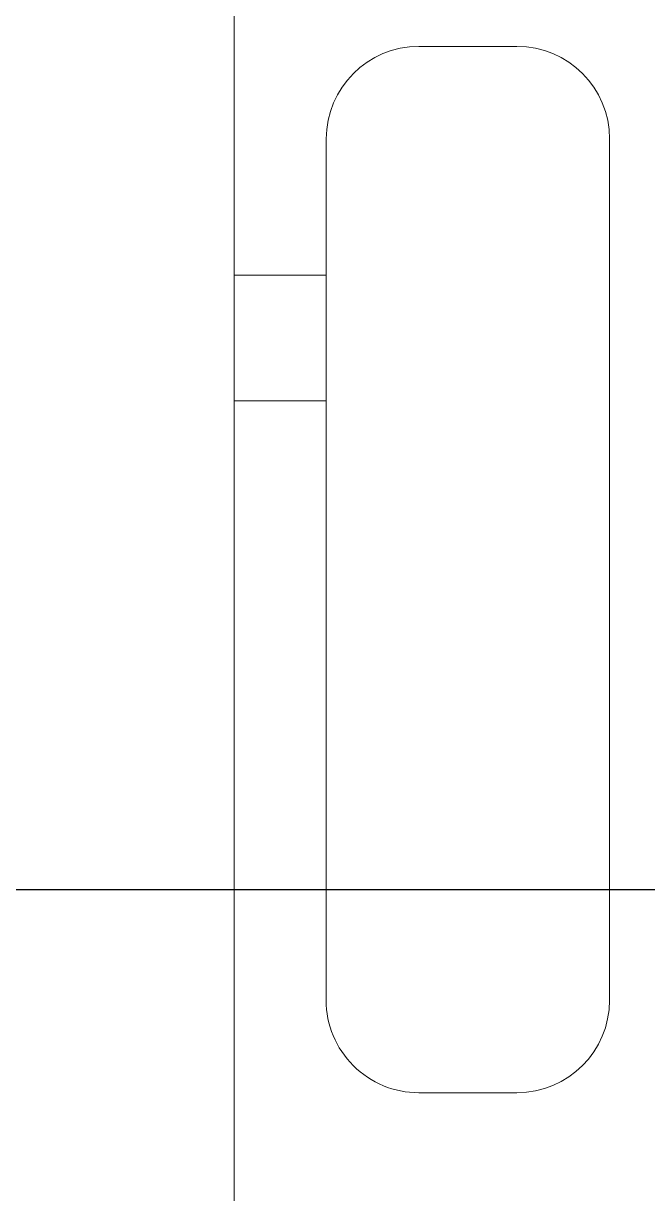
# Model space of a CAD drawing. Header units: inches. Extents: x -12418 to 57169, y -29325 to 19878.
# Drawn here: x 48083.9 to 48216.1, y -6664.5 to -6416.4 of the extents above; entities that cross this region are included whole.
import ezdxf

# ---------------------------------------------------------------- set-up
doc = ezdxf.new("R2010")
doc.units = ezdxf.units.IN
doc.header["$LTSCALE"] = 25
doc.header["$MEASUREMENT"] = 0
doc.layers.get('0').update_dxf_attribs({"color": 8})
doc.layers.add('00-Ground Floor$0$False Ceiling', color=251, linetype='Continuous')
doc.layers.add('00-Ground Floor$0$LOADING', color=253, linetype='Continuous', lineweight=5)
doc.layers.add('00-Ground Floor$0$NEW Wall', color=166, linetype='Continuous', lineweight=5)

# ---------------------------------------------------------------- blocks, each defined once
blk = doc.blocks.new('*X547')
at = {"color": 0}
for p, q in [((5, 3), (5, 3)), ((5, 3), (5, 3)), ((5, 3), (5, 3)), ((5, 3), (5, 3)), ((5, 3), (5, 3)), ((5, 3), (5, 3)), ((5, 3), (5, 3)), ((5, 3), (5, 3)), ((5, 3), (5, 3)), ((5, 3), (5, 3)), ((5, 3), (5, 3)), ((5, 3), (5, 3)), ((5, 3), (5, 3)), ((5, 3), (5, 3)), ((5, 3), (5, 3)), ((5, 3), (5, 3)), ((5, 3), (5, 3)), ((5, 3), (5, 3)), ((5, 3), (5, 3)), ((5, 3), (5, 3)), ((5, 3), (5, 3)), ((5, 3), (5, 3)), ((5, 3), (5, 3)), ((5, 3), (5, 3)), ((5, 3), (5, 3)), ((5, 3), (5, 3)), ((5, 3), (5, 3)), ((5, 3), (5, 3)), ((5, 3), (5, 3)), ((5, 3), (5, 3)), ((5, 3), (5, 3)), ((5, 3), (5, 3)), ((5, 3), (5, 3)), ((5, 3), (5, 3)), ((5, 3), (5, 3)), ((5, 3), (5, 3)), ((5, 3), (5, 3)), ((5, 3), (5, 3)), ((5, 3), (5, 3)), ((5, 3), (5, 3)), ((5, 3), (5, 3)), ((5, 3), (5, 3)), ((5, 3), (5, 3)), ((5, 3), (5, 3)), ((5, 3), (5, 3)), ((5, 3), (5, 3)), ((5, 3), (5, 3)), ((5, 3), (5, 3)), ((5, 3), (5, 3)), ((5, 3), (5, 3)), ((5, 3), (5, 3)), ((5, 3), (5, 3)), ((5, 3), (5, 3)), ((5, 3), (5, 3)), ((5, 3), (5, 3)), ((5, 3), (5, 3)), ((5, 3), (5, 3)), ((5, 3), (5, 3)), ((5, 3), (5, 3)), ((5, 3), (5, 3)), ((5, 3), (5, 3)), ((5, 3), (5, 3)), ((5, 3), (5, 3)), ((5, 3), (5, 3)), ((5, 3), (5, 3)), ((5, 3), (5, 3)), ((6, 3), (5, 3)), ((5, 3), (5, 3)), ((6, 3), (5, 3)), ((5, 3), (5, 3)), ((6, 3), (5, 3)), ((5, 3), (5, 3)), ((6, 3), (5, 3)), ((5, 3), (5, 3)), ((5, 3), (5, 3)), ((5, 3), (5, 3)), ((5, 3), (5, 3)), ((5, 3), (5, 3)), ((5, 3), (5, 3)), ((5, 3), (5, 3)), ((5, 3), (5, 3)), ((5, 3), (5, 3)), ((5, 3), (5, 3)), ((5, 3), (5, 3)), ((5, 3), (5, 3)), ((5, 3), (5, 3)), ((5, 3), (5, 3)), ((5, 3), (5, 3)), ((5, 3), (5, 3)), ((5, 3), (5, 3)), ((5, 3), (5, 3)), ((5, 3), (5, 3)), ((5, 3), (5, 3)), ((5, 3), (5, 3)), ((5, 3), (5, 3)), ((5, 3), (5, 3)), ((6, 3), (6, 3)), ((6, 3), (6, 3)), ((6, 3), (6, 3)), ((6, 3), (6, 3)), ((6, 3), (6, 3)), ((6, 3), (6, 3)), ((6, 3), (6, 3)), ((6, 3), (6, 3)), ((6, 3), (6, 3)), ((6, 3), (6, 3)), ((6, 3), (6, 3)), ((6, 3), (6, 3)), ((6, 3), (6, 3)), ((6, 3), (6, 3)), ((6, 3), (6, 3)), ((6, 3), (6, 3)), ((6, 3), (6, 3)), ((6, 3), (6, 3)), ((6, 3), (6, 3)), ((6, 3), (6, 3)), ((6, 3), (6, 3)), ((6, 3), (6, 3)), ((6, 3), (6, 3)), ((6, 3), (6, 3)), ((6, 3), (6, 3)), ((6, 3), (6, 3)), ((6, 3), (6, 3)), ((6, 3), (6, 3)), ((6, 3), (6, 3)), ((6, 3), (6, 3)), ((6, 3), (6, 3)), ((6, 3), (6, 3)), ((6, 3), (6, 3)), ((6, 3), (6, 3)), ((6, 3), (6, 3)), ((6, 3), (6, 3)), ((6, 3), (6, 3)), ((6, 3), (6, 3)), ((6, 3), (6, 3)), ((6, 3), (6, 3)), ((6, 3), (6, 3)), ((6, 3), (6, 3)), ((6, 3), (6, 3)), ((6, 3), (6, 3)), ((6, 3), (6, 3)), ((6, 3), (6, 3)), ((6, 3), (6, 3)), ((6, 3), (6, 3)), ((6, 3), (6, 3)), ((6, 3), (6, 3)), ((6, 3), (6, 3)), ((6, 3), (6, 3)), ((6, 3), (6, 3)), ((6, 3), (6, 3)), ((6, 3), (6, 3)), ((6, 3), (6, 3)), ((6, 3), (6, 3)), ((6, 3), (6, 3)), ((6, 3), (6, 3)), ((6, 3), (6, 3)), ((6, 3), (6, 3)), ((6, 3), (6, 3)), ((6, 3), (6, 3)), ((6, 3), (6, 3)), ((6, 3), (6, 3)), ((6, 3), (6, 3)), ((6, 3), (6, 3)), ((6, 3), (6, 3)), ((6, 3), (6, 3)), ((6, 3), (6, 3)), ((6, 3), (6, 3)), ((6, 3), (6, 3)), ((6, 3), (6, 3)), ((6, 3), (6, 3)), ((6, 3), (6, 3)), ((6, 3), (6, 3)), ((6, 3), (6, 3)), ((6, 3), (6, 3)), ((6, 3), (6, 3)), ((6, 3), (6, 3)), ((6, 3), (6, 3)), ((6, 3), (6, 3)), ((6, 3), (6, 3)), ((6, 3), (6, 3)), ((6, 3), (6, 3)), ((6, 3), (6, 3)), ((6, 3), (6, 3)), ((6, 3), (6, 3)), ((6, 3), (6, 3)), ((6, 3), (6, 3)), ((6, 3), (6, 3)), ((6, 3), (6, 3)), ((6, 3), (6, 3)), ((6, 3), (6, 3)), ((6, 3), (6, 3)), ((6, 3), (6, 3)), ((6, 3), (6, 3)), ((6, 3), (6, 3)), ((6, 3), (6, 3)), ((6, 3), (6, 3)), ((6, 3), (6, 3)), ((6, 3), (6, 3)), ((6, 3), (6, 3)), ((6, 3), (6, 3)), ((6, 3), (6, 3)), ((6, 3), (6, 3)), ((6, 3), (6, 3)), ((6, 3), (6, 3)), ((6, 3), (6, 3)), ((6, 3), (6, 3)), ((6, 3), (6, 3)), ((6, 3), (6, 3)), ((6, 3), (6, 3)), ((6, 3), (6, 3)), ((6, 3), (6, 3)), ((6, 3), (6, 3)), ((6, 3), (6, 3)), ((6, 3), (6, 3)), ((6, 3), (6, 3)), ((6, 3), (6, 3)), ((6, 3), (6, 3)), ((6, 3), (6, 3)), ((6, 3), (6, 3)), ((6, 3), (6, 3)), ((6, 3), (6, 3)), ((6, 3), (6, 3)), ((6, 3), (6, 3)), ((6, 3), (6, 3)), ((6, 3), (6, 3)), ((6, 3), (6, 3)), ((6, 3), (6, 3)), ((6, 3), (6, 3)), ((6, 3), (6, 3)), ((6, 3), (6, 3)), ((6, 3), (6, 3)), ((6, 3), (6, 3)), ((6, 3), (6, 3)), ((6, 3), (6, 3)), ((6, 3), (6, 3)), ((6, 3), (6, 3)), ((6, 3), (6, 3)), ((6, 3), (6, 3)), ((6, 3), (6, 3)), ((6, 3), (6, 3)), ((6, 3), (6, 3)), ((6, 3), (6, 3)), ((6, 3), (6, 3)), ((6, 3), (6, 3)), ((6, 3), (6, 3)), ((6, 3), (6, 3)), ((6, 3), (6, 3)), ((6, 3), (6, 3)), ((6, 3), (6, 3)), ((6, 3), (6, 3)), ((6, 3), (6, 3)), ((6, 3), (6, 3)), ((6, 3), (6, 3)), ((6, 3), (6, 3)), ((6, 3), (6, 3)), ((6, 3), (6, 3)), ((6, 3), (6, 3)), ((6, 3), (6, 3)), ((6, 3), (6, 3)), ((6, 3), (6, 3)), ((6, 3), (6, 3)), ((6, 3), (6, 3)), ((6, 3), (6, 3)), ((6, 3), (6, 3)), ((6, 3), (6, 3)), ((6, 3), (6, 3)), ((6, 3), (6, 3)), ((6, 3), (6, 3)), ((6, 3), (6, 3)), ((6, 3), (6, 3)), ((6, 3), (6, 3)), ((6, 3), (6, 3)), ((6, 3), (6, 3)), ((6, 3), (6, 3)), ((6, 3), (6, 3)), ((6, 3), (6, 3)), ((6, 3), (6, 3)), ((6, 3), (6, 3)), ((6, 3), (6, 3)), ((6, 3), (6, 3)), ((6, 3), (6, 3)), ((6, 3), (6, 3)), ((6, 3), (6, 3)), ((6, 3), (6, 3)), ((6, 3), (6, 3)), ((6, 3), (6, 3)), ((6, 3), (6, 3)), ((6, 3), (6, 3)), ((6, 3), (6, 3)), ((6, 3), (6, 3)), ((6, 3), (6, 3)), ((6, 3), (6, 3)), ((6, 3), (6, 3)), ((6, 3), (6, 3)), ((6, 3), (6, 3)), ((6, 3), (6, 3)), ((6, 3), (6, 3)), ((6, 3), (6, 3)), ((6, 3), (6, 3)), ((6, 3), (6, 3)), ((6, 3), (5, 3)), ((6, 3), (5, 3)), ((6, 3), (5, 3)), ((6, 3), (5, 3)), ((6, 3), (5, 3)), ((6, 3), (6, 3)), ((6, 3), (6, 3)), ((6, 3), (6, 3)), ((6, 3), (6, 3)), ((6, 3), (6, 3)), ((6, 3), (6, 3)), ((6, 3), (6, 3)), ((6, 3), (6, 3)), ((6, 3), (6, 3)), ((6, 3), (6, 3)), ((6, 3), (6, 3)), ((6, 3), (6, 3)), ((6, 3), (6, 3)), ((6, 3), (6, 3)), ((6, 3), (6, 3)), ((6, 3), (6, 3)), ((6, 3), (6, 3)), ((6, 3), (6, 3)), ((6, 3), (6, 3)), ((6, 3), (6, 3)), ((6, 3), (6, 3)), ((6, 3), (6, 3)), ((6, 3), (6, 3)), ((6, 3), (6, 3)), ((6, 3), (6, 3)), ((6, 3), (6, 3)), ((6, 3), (6, 3)), ((6, 3), (6, 3)), ((6, 3), (6, 3)), ((6, 3), (6, 3)), ((6, 3), (6, 3)), ((6, 3), (6, 3)), ((6, 3), (6, 3)), ((6, 3), (6, 3)), ((6, 3), (6, 3)), ((6, 3), (6, 3)), ((6, 3), (6, 3)), ((6, 3), (6, 3)), ((6, 3), (6, 3)), ((6, 3), (6, 3)), ((6, 3), (6, 3)), ((6, 3), (6, 3)), ((6, 3), (6, 3)), ((6, 3), (6, 3)), ((6, 3), (6, 3)), ((6, 3), (6, 3)), ((6, 3), (6, 3)), ((6, 3), (6, 3)), ((6, 3), (6, 3)), ((6, 3), (6, 3)), ((6, 3), (6, 3)), ((6, 3), (6, 3)), ((6, 3), (6, 3)), ((6, 3), (6, 3)), ((6, 3), (6, 3)), ((6, 3), (6, 3)), ((6, 3), (6, 3)), ((6, 3), (6, 3)), ((6, 3), (6, 3)), ((6, 3), (6, 3)), ((6, 3), (6, 3)), ((6, 3), (6, 3)), ((6, 3), (6, 3)), ((6, 3), (6, 3)), ((6, 3), (6, 3)), ((6, 3), (6, 3)), ((6, 3), (6, 3)), ((6, 3), (6, 3)), ((6, 3), (6, 3)), ((6, 3), (6, 3)), ((6, 3), (6, 3)), ((6, 3), (6, 3)), ((6, 3), (6, 3)), ((6, 3), (6, 3)), ((6, 3), (6, 3)), ((6, 3), (6, 3)), ((6, 3), (6, 3)), ((6, 3), (6, 3)), ((6, 3), (6, 3)), ((6, 3), (6, 3)), ((6, 3), (6, 3)), ((6, 3), (6, 3)), ((6, 3), (6, 3)), ((6, 3), (6, 3)), ((6, 3), (6, 3)), ((6, 3), (6, 3)), ((6, 3), (6, 3)), ((6, 3), (6, 3)), ((6, 3), (6, 3)), ((6, 3), (6, 3)), ((6, 3), (6, 3)), ((6, 3), (6, 3)), ((6, 3), (6, 3)), ((6, 3), (6, 3)), ((6, 3), (6, 3)), ((6, 3), (6, 3)), ((6, 3), (6, 3)), ((6, 3), (6, 3)), ((6, 3), (6, 3)), ((6, 3), (6, 3)), ((6, 3), (6, 3)), ((6, 3), (6, 3)), ((6, 3), (6, 3)), ((6, 3), (6, 3)), ((6, 3), (6, 3)), ((6, 3), (6, 3)), ((6, 3), (6, 3)), ((6, 3), (6, 3)), ((6, 3), (6, 3)), ((6, 3), (6, 3)), ((6, 3), (6, 3)), ((6, 3), (6, 3)), ((6, 3), (6, 3)), ((6, 3), (6, 3)), ((6, 3), (6, 3)), ((6, 3), (6, 3)), ((6, 3), (6, 3)), ((6, 3), (6, 3)), ((6, 3), (6, 3)), ((6, 3), (6, 3)), ((6, 3), (6, 3)), ((6, 3), (6, 3)), ((6, 3), (6, 3)), ((6, 3), (6, 3)), ((6, 3), (6, 3)), ((6, 3), (6, 3)), ((6, 3), (6, 3)), ((6, 3), (6, 3)), ((6, 3), (6, 3)), ((6, 3), (6, 3)), ((6, 3), (6, 3)), ((6, 3), (6, 3)), ((6, 3), (6, 3)), ((6, 3), (6, 3)), ((6, 3), (6, 3)), ((6, 3), (6, 3)), ((6, 3), (6, 3)), ((6, 3), (6, 3)), ((6, 3), (6, 3)), ((6, 3), (6, 3)), ((6, 3), (6, 3)), ((6, 3), (6, 3)), ((6, 3), (6, 3)), ((6, 3), (6, 3)), ((6, 3), (6, 3)), ((6, 3), (6, 3)), ((6, 3), (6, 3)), ((6, 3), (6, 3)), ((6, 3), (6, 3)), ((6, 3), (6, 3)), ((6, 3), (6, 3)), ((6, 3), (6, 3)), ((6, 3), (6, 3)), ((6, 3), (6, 3)), ((6, 3), (6, 3)), ((6, 3), (6, 3)), ((6, 3), (6, 3)), ((6, 3), (6, 3)), ((6, 3), (6, 3)), ((6, 3), (6, 3)), ((6, 3), (6, 3)), ((6, 3), (6, 3)), ((6, 3), (6, 3)), ((6, 3), (6, 3)), ((6, 3), (6, 3)), ((6, 3), (6, 3)), ((6, 3), (6, 3)), ((6, 3), (6, 3)), ((6, 3), (6, 3)), ((6, 3), (6, 3)), ((6, 3), (6, 3)), ((6, 3), (6, 3)), ((6, 3), (6, 3)), ((6, 3), (6, 3)), ((6, 3), (6, 3)), ((6, 3), (6, 3)), ((6, 3), (6, 3)), ((6, 3), (6, 3)), ((6, 3), (6, 3)), ((6, 3), (6, 3)), ((6, 3), (6, 3)), ((6, 3), (6, 3)), ((6, 3), (6, 3)), ((6, 3), (6, 3)), ((6, 3), (6, 3)), ((6, 3), (6, 3)), ((6, 3), (6, 3)), ((6, 3), (6, 3)), ((6, 3), (6, 3)), ((6, 3), (6, 3)), ((6, 3), (6, 3)), ((6, 3), (6, 3)), ((6, 3), (6, 3)), ((6, 3), (6, 3)), ((6, 3), (6, 3)), ((6, 3), (6, 3)), ((6, 3), (6, 3)), ((6, 3), (6, 3)), ((6, 3), (6, 3)), ((6, 3), (6, 3)), ((6, 3), (6, 3)), ((6, 3), (6, 3)), ((6, 3), (6, 3)), ((6, 3), (6, 3)), ((6, 3), (6, 3)), ((6, 3), (6, 3)), ((6, 3), (6, 3)), ((6, 3), (6, 3)), ((6, 3), (6, 3)), ((6, 3), (6, 3)), ((6, 3), (6, 3)), ((6, 3), (6, 3)), ((6, 3), (6, 3)), ((6, 3), (6, 3)), ((6, 3), (6, 3)), ((6, 3), (6, 3)), ((6, 3), (6, 3)), ((6, 3), (6, 3)), ((6, 3), (6, 3)), ((6, 3), (6, 3)), ((6, 3), (6, 3)), ((6, 3), (6, 3)), ((6, 3), (6, 3)), ((6, 3), (6, 3)), ((6, 3), (6, 3)), ((6, 3), (6, 3)), ((6, 3), (6, 3)), ((6, 3), (6, 3)), ((6, 3), (6, 3)), ((6, 3), (6, 3)), ((6, 3), (6, 3)), ((6, 3), (6, 3)), ((6, 3), (6, 3)), ((6, 3), (6, 3)), ((6, 3), (6, 3)), ((6, 3), (6, 3)), ((6, 3), (6, 3)), ((6, 3), (6, 3)), ((6, 3), (6, 3)), ((6, 3), (6, 3)), ((6, 3), (6, 3)), ((6, 3), (6, 3)), ((6, 3), (6, 3)), ((6, 3), (6, 3)), ((6, 3), (6, 3)), ((6, 3), (6, 3)), ((6, 3), (6, 3)), ((6, 3), (6, 3)), ((6, 3), (6, 3)), ((6, 3), (6, 3)), ((6, 3), (6, 3)), ((6, 3), (6, 3)), ((6, 3), (6, 3)), ((6, 3), (6, 3)), ((6, 3), (6, 3)), ((6, 3), (6, 3)), ((6, 3), (6, 3)), ((6, 3), (6, 3)), ((6, 3), (6, 3)), ((6, 3), (6, 3)), ((6, 3), (6, 3)), ((6, 3), (6, 3)), ((6, 3), (6, 3)), ((6, 3), (6, 3)), ((6, 3), (6, 3)), ((6, 3), (6, 3)), ((6, 3), (6, 3)), ((6, 3), (6, 3)), ((6, 3), (6, 3)), ((6, 3), (6, 3)), ((6, 3), (6, 3)), ((6, 3), (6, 3)), ((6, 3), (6, 3)), ((6, 3), (6, 3)), ((6, 3), (6, 3)), ((6, 3), (6, 3)), ((6, 3), (6, 3)), ((6, 3), (6, 3)), ((6, 3), (6, 3)), ((6, 3), (6, 3)), ((6, 3), (6, 3)), ((6, 3), (6, 3)), ((6, 3), (6, 3)), ((6, 3), (6, 3)), ((6, 3), (6, 3)), ((6, 3), (6, 3)), ((6, 3), (6, 3)), ((6, 3), (6, 3)), ((6, 3), (6, 3)), ((6, 3), (6, 3)), ((6, 3), (6, 3)), ((6, 3), (6, 3)), ((6, 3), (6, 3)), ((6, 3), (6, 3)), ((6, 3), (6, 3)), ((6, 3), (6, 3)), ((6, 3), (6, 3)), ((6, 3), (6, 3)), ((6, 3), (6, 3)), ((6, 3), (6, 3)), ((6, 3), (6, 3)), ((6, 3), (6, 3)), ((6, 3), (6, 3)), ((6, 3), (6, 3)), ((6, 3), (6, 3)), ((6, 3), (6, 3)), ((6, 3), (6, 3)), ((6, 3), (6, 3)), ((6, 3), (6, 3)), ((6, 3), (6, 3)), ((6, 3), (6, 3)), ((6, 3), (6, 3)), ((6, 3), (6, 3)), ((6, 3), (6, 3)), ((6, 3), (6, 3)), ((6, 3), (6, 3)), ((6, 3), (6, 3))]:
    blk.add_line(p, q, dxfattribs=at)
blk = doc.blocks.new('*X548')
at = {"color": 0}
for p, q in [((13, 1), (13, 1)), ((13, 1), (13, 1)), ((13, 1), (13, 1)), ((13, 1), (13, 1)), ((13, 1), (13, 1)), ((13, 1), (13, 1)), ((13, 1), (13, 1)), ((13, 1), (13, 1)), ((13, 1), (13, 1)), ((13, 1), (13, 1)), ((13, 1), (13, 1)), ((13, 1), (13, 1)), ((13, 1), (13, 1)), ((13, 1), (13, 1)), ((13, 1), (13, 1)), ((13, 1), (14, 1)), ((13, 1), (14, 1)), ((13, 1), (14, 1)), ((13, 1), (13, 1)), ((13, 1), (13, 1)), ((13, 1), (13, 1)), ((13, 1), (13, 1)), ((13, 1), (13, 1)), ((13, 1), (13, 1)), ((13, 1), (13, 1)), ((13, 1), (13, 1)), ((13, 1), (13, 1)), ((13, 1), (13, 1)), ((13, 1), (13, 1)), ((13, 1), (13, 1)), ((13, 1), (13, 1)), ((13, 1), (13, 1)), ((13, 1), (13, 1)), ((13, 1), (13, 1)), ((13, 1), (13, 1)), ((13, 1), (13, 1)), ((13, 1), (13, 1)), ((13, 1), (13, 1)), ((13, 1), (13, 1)), ((13, 1), (13, 1)), ((13, 1), (13, 1)), ((13, 1), (13, 1)), ((13, 1), (13, 1)), ((13, 1), (13, 1)), ((13, 1), (13, 1)), ((13, 1), (13, 1)), ((13, 1), (13, 1)), ((13, 1), (13, 1)), ((13, 1), (13, 1)), ((13, 1), (13, 1)), ((13, 1), (13, 1)), ((13, 1), (13, 1)), ((13, 1), (13, 1)), ((13, 1), (13, 1)), ((13, 1), (13, 1)), ((13, 1), (13, 1)), ((13, 1), (13, 1)), ((13, 1), (13, 1)), ((13, 1), (13, 1)), ((13, 1), (13, 1)), ((13, 1), (13, 1)), ((13, 1), (13, 1)), ((13, 1), (13, 1)), ((13, 1), (13, 1)), ((13, 1), (13, 1)), ((13, 1), (13, 1)), ((13, 1), (13, 1)), ((13, 1), (13, 1)), ((13, 1), (13, 1)), ((13, 1), (13, 1)), ((13, 1), (13, 1)), ((13, 1), (13, 1)), ((13, 1), (13, 1)), ((13, 1), (13, 1)), ((13, 1), (13, 1)), ((13, 1), (13, 1)), ((13, 1), (13, 1)), ((13, 1), (13, 1)), ((13, 1), (13, 1)), ((13, 1), (13, 1)), ((13, 1), (13, 1)), ((13, 1), (13, 1)), ((13, 1), (13, 1)), ((13, 1), (13, 1)), ((13, 1), (13, 1)), ((13, 1), (13, 1)), ((13, 1), (13, 1)), ((13, 1), (13, 1)), ((13, 1), (13, 1)), ((13, 1), (13, 1)), ((13, 1), (13, 1)), ((13, 1), (13, 1)), ((13, 1), (13, 1)), ((13, 1), (13, 1)), ((13, 1), (13, 1)), ((13, 1), (13, 1)), ((13, 1), (13, 1)), ((13, 1), (13, 1)), ((13, 1), (13, 1)), ((13, 1), (13, 1)), ((13, 1), (13, 1)), ((13, 1), (13, 1)), ((13, 1), (13, 1)), ((13, 1), (13, 1)), ((13, 1), (13, 1)), ((13, 1), (13, 1)), ((13, 1), (13, 1)), ((13, 1), (13, 1)), ((13, 1), (13, 1)), ((13, 1), (13, 1)), ((13, 1), (13, 1)), ((13, 1), (13, 1)), ((13, 1), (13, 1)), ((13, 1), (13, 1)), ((13, 1), (13, 1)), ((13, 1), (13, 1)), ((13, 1), (13, 1)), ((13, 1), (13, 1)), ((13, 1), (13, 1)), ((13, 1), (13, 1)), ((13, 1), (13, 1)), ((13, 1), (13, 1)), ((13, 1), (13, 1)), ((13, 1), (14, 1)), ((13, 0), (13, 0)), ((13, 0), (13, 0)), ((13, 0), (13, 0)), ((13, 0), (13, 0)), ((13, 0), (13, 0)), ((13, 0), (13, 0)), ((13, 0), (13, 0)), ((13, 0), (13, 0)), ((13, 0), (13, 0)), ((13, 0), (13, 0)), ((13, 0), (13, 0)), ((13, 0), (13, 0)), ((13, 0), (13, 0)), ((13, 0), (13, 0)), ((13, 0), (13, 0)), ((13, 0), (13, 0)), ((13, 0), (13, 0)), ((13, 0), (13, 0)), ((13, 0), (13, 0)), ((13, 0), (13, 0)), ((13, 0), (13, 0)), ((13, 0), (13, 0)), ((13, 0), (13, 0)), ((13, 0), (13, 0)), ((13, 0), (13, 0)), ((13, 0), (13, 0)), ((13, 0), (13, 0)), ((13, 0), (13, 0)), ((13, 0), (13, 0)), ((13, 0), (13, 0)), ((13, 0), (13, 0)), ((13, 0), (13, 0)), ((13, 0), (13, 0)), ((13, 0), (13, 0)), ((13, 0), (13, 0)), ((13, 0), (13, 0)), ((13, 0), (13, 0)), ((13, 0), (13, 0)), ((13, 0), (13, 0)), ((13, 0), (13, 0)), ((13, 0), (13, 0)), ((13, 0), (13, 0)), ((13, 0), (13, 0)), ((13, 0), (13, 0)), ((13, 0), (13, 0)), ((13, 0), (13, 0)), ((13, 0), (13, 0)), ((13, 0), (13, 0)), ((13, 0), (14, 0)), ((13, 0), (14, 0)), ((13, 0), (13, 0)), ((13, 0), (14, 0)), ((14, 1), (14, 1)), ((14, 1), (14, 1)), ((14, 1), (14, 1)), ((14, 1), (14, 1)), ((14, 1), (14, 1)), ((14, 1), (14, 1)), ((14, 1), (14, 1)), ((14, 1), (14, 1)), ((14, 1), (14, 1)), ((14, 1), (14, 1)), ((14, 1), (14, 1)), ((14, 1), (14, 1)), ((14, 1), (14, 1)), ((14, 1), (14, 1)), ((14, 1), (14, 1)), ((14, 1), (14, 1)), ((14, 1), (14, 1)), ((14, 1), (14, 1)), ((14, 1), (14, 1)), ((14, 1), (14, 1)), ((14, 1), (14, 1)), ((14, 1), (14, 1)), ((14, 1), (14, 1)), ((14, 1), (14, 1)), ((14, 1), (14, 1)), ((14, 1), (14, 1)), ((14, 1), (14, 1)), ((14, 1), (14, 1)), ((14, 1), (14, 1)), ((14, 1), (14, 1)), ((14, 1), (14, 1)), ((14, 1), (14, 1)), ((14, 1), (14, 1)), ((14, 1), (14, 1)), ((14, 1), (14, 1)), ((14, 1), (14, 1)), ((14, 1), (14, 1)), ((14, 1), (14, 1)), ((14, 1), (14, 1)), ((14, 1), (14, 1)), ((14, 1), (14, 1)), ((14, 1), (14, 1)), ((14, 1), (14, 1)), ((14, 1), (14, 1)), ((14, 1), (14, 1)), ((14, 1), (14, 1)), ((14, 1), (14, 1)), ((14, 1), (14, 1)), ((14, 1), (14, 1)), ((14, 1), (14, 1)), ((14, 1), (14, 1)), ((14, 1), (14, 1)), ((14, 1), (14, 1)), ((14, 1), (14, 1)), ((14, 1), (14, 1)), ((14, 1), (14, 1)), ((14, 1), (14, 1)), ((14, 1), (14, 1)), ((14, 1), (14, 1)), ((14, 1), (14, 1)), ((14, 1), (14, 1)), ((14, 1), (14, 1)), ((14, 1), (14, 1)), ((14, 1), (14, 1)), ((14, 1), (14, 1)), ((14, 1), (14, 1)), ((14, 1), (14, 1)), ((14, 1), (14, 1)), ((14, 1), (14, 1)), ((14, 1), (14, 1)), ((14, 1), (14, 1)), ((14, 1), (14, 1)), ((14, 1), (14, 1)), ((14, 1), (14, 1)), ((14, 1), (14, 1)), ((14, 1), (14, 1)), ((14, 1), (14, 1)), ((14, 1), (14, 1)), ((14, 1), (14, 1)), ((14, 1), (14, 1)), ((14, 1), (14, 1)), ((14, 1), (14, 1)), ((14, 1), (14, 1)), ((14, 1), (14, 1)), ((14, 1), (14, 1)), ((14, 1), (14, 1)), ((14, 1), (14, 1)), ((14, 1), (14, 1)), ((14, 1), (14, 1)), ((14, 1), (14, 1)), ((14, 1), (14, 1)), ((14, 1), (14, 1)), ((14, 1), (14, 1)), ((14, 1), (14, 1)), ((14, 0), (14, 0)), ((14, 0), (14, 0)), ((14, 0), (14, 0)), ((14, 0), (14, 0)), ((14, 0), (14, 0)), ((14, 0), (14, 0)), ((14, 0), (14, 0)), ((14, 0), (14, 0)), ((14, 0), (14, 0)), ((14, 0), (14, 0)), ((14, 0), (14, 0)), ((14, 0), (14, 0)), ((14, 0), (14, 0)), ((14, 0), (14, 0)), ((14, 0), (14, 0)), ((14, 0), (14, 0)), ((14, 0), (14, 0)), ((14, 0), (14, 0)), ((14, 0), (14, 0)), ((14, 0), (14, 0)), ((14, 0), (14, 0)), ((14, 0), (14, 0)), ((14, 0), (14, 0)), ((14, 0), (14, 0)), ((14, 0), (14, 0)), ((14, 0), (14, 0)), ((14, 0), (14, 0)), ((14, 0), (14, 0)), ((14, 0), (14, 0)), ((14, 0), (14, 0)), ((14, 0), (14, 0)), ((14, 0), (14, 0)), ((14, 0), (14, 0)), ((14, 0), (14, 0)), ((14, 0), (14, 0)), ((14, 0), (14, 0)), ((14, 0), (14, 0)), ((14, 0), (14, 0)), ((14, 0), (14, 0)), ((14, 0), (14, 0)), ((14, 0), (14, 0)), ((14, 0), (14, 0)), ((14, 0), (14, 0)), ((14, 0), (14, 0)), ((14, 0), (14, 0)), ((14, 0), (14, 0)), ((14, 0), (14, 0)), ((14, 0), (14, 0)), ((13, 0), (13, 0)), ((13, 0), (14, 0)), ((13, 0), (13, 0)), ((13, 0), (14, 0)), ((13, 0), (13, 0)), ((13, 0), (14, 0)), ((13, 0), (13, 0)), ((13, 0), (13, 0)), ((13, 0), (13, 0)), ((13, 0), (13, 0)), ((13, 0), (14, 0)), ((13, 0), (13, 0)), ((13, 0), (14, 0)), ((13, 0), (13, 0)), ((13, 0), (14, 0)), ((13, 0), (13, 0)), ((13, 0), (14, 0)), ((13, 0), (13, 0)), ((13, 0), (14, 0)), ((13, 0), (13, 0)), ((13, 0), (14, 0)), ((13, 0), (13, 0)), ((13, 0), (14, 0)), ((13, 0), (13, 0)), ((13, 0), (13, 0)), ((13, 0), (13, 0)), ((13, 0), (14, 0)), ((13, 0), (13, 0)), ((13, 0), (14, 0)), ((13, 0), (13, 0)), ((13, 0), (14, 0)), ((13, 0), (13, 0)), ((13, 0), (14, 0)), ((13, 0), (13, 0)), ((13, 0), (13, 0)), ((13, 0), (13, 0)), ((13, 0), (13, 0)), ((13, 0), (13, 0)), ((13, 0), (13, 0)), ((13, 0), (13, 0)), ((13, 0), (13, 0)), ((13, 0), (13, 0)), ((13, 0), (13, 0)), ((13, 0), (13, 0)), ((13, 0), (13, 0)), ((13, 0), (13, 0)), ((13, 0), (13, 0)), ((13, 0), (13, 0)), ((13, 0), (13, 0)), ((13, 0), (13, 0)), ((13, 0), (13, 0)), ((13, 0), (13, 0)), ((13, 0), (13, 0)), ((13, 0), (13, 0)), ((13, 0), (13, 0)), ((13, 0), (13, 0)), ((13, 0), (13, 0)), ((13, 0), (13, 0)), ((13, 0), (13, 0)), ((13, 0), (13, 0)), ((13, 0), (13, 0)), ((13, 0), (13, 0)), ((13, 0), (13, 0)), ((13, 0), (13, 0)), ((13, -1), (13, -1)), ((13, -1), (13, -1)), ((13, -1), (13, -1)), ((13, -1), (13, -1)), ((13, -1), (13, -1)), ((13, -1), (14, -1)), ((13, -1), (13, -1)), ((14, 0), (14, 0)), ((14, 0), (14, 0)), ((14, 0), (14, 0)), ((14, 0), (14, 0)), ((14, 0), (14, 0)), ((14, 0), (14, 0)), ((14, 0), (14, 0)), ((14, 0), (14, 0)), ((14, 0), (14, 0)), ((14, 0), (14, 0)), ((14, 0), (14, 0)), ((14, 0), (14, 0)), ((14, 0), (14, 0)), ((14, 0), (14, 0)), ((14, 0), (14, 0)), ((13, 0), (14, 0)), ((14, 0), (14, 0)), ((14, 0), (14, 0)), ((14, 0), (14, 0)), ((14, 0), (14, 0)), ((14, 0), (14, 0)), ((14, 0), (14, 0)), ((14, 0), (14, 0)), ((14, 0), (14, 0)), ((14, 0), (14, 0)), ((14, 0), (14, 0)), ((14, 0), (14, 0)), ((14, 0), (14, 0)), ((14, 0), (14, 0)), ((14, 0), (14, 0)), ((14, 0), (14, 0)), ((14, 0), (14, 0)), ((14, 0), (14, 0)), ((14, 0), (14, 0)), ((14, 0), (14, 0)), ((14, 0), (14, 0)), ((14, 0), (14, 0)), ((14, 0), (14, 0)), ((14, 0), (14, 0)), ((14, 0), (14, 0)), ((14, 0), (14, 0)), ((14, 0), (14, 0)), ((14, 0), (14, 0)), ((14, 0), (14, 0)), ((14, 0), (14, 0)), ((14, 0), (14, 0)), ((14, 0), (14, 0)), ((14, 0), (14, 0)), ((14, 0), (14, 0)), ((14, 0), (14, 0)), ((14, -1), (14, -1)), ((14, -1), (14, -1)), ((14, -1), (14, -1)), ((14, -1), (14, -1)), ((14, -1), (14, -1))]:
    blk.add_line(p, q, dxfattribs=at)
blk = doc.blocks.new('00-Ground Floor$0$GF21018-P')
at = {"color": 0}
for p, q in [((0.22049, 0.47563), (0.22049, 0.0675)), ((0.25963, 0.34221), (0.2804, 0.34221)), ((0.24001, 0.32259), (0.24001, 0.14)), ((0.30001, 0.32259), (0.30001, 0.14)), ((0.22049, 0.29372), (0.24001, 0.29372)), ((0.22049, 0.26708), (0.24001, 0.26708)), ((0.25963, 0.12039), (0.2804, 0.12039))]:
    blk.add_line(p, q, dxfattribs=at)
for points in [[(0.24001, 0.29372), (0.24001, 0.29372), (0.24001, 0.29372), (0.24001, 0.29372), (0.24001, 0.29372), (0.24001, 0.29372), (0.24001, 0.29372), (0.24001, 0.29372), (0.24001, 0.29372), (0.24001, 0.29372), (0.24001, 0.29372), (0.24001, 0.29372), (0.24001, 0.29372), (0.24001, 0.29372), (0.24001, 0.29372), (0.24001, 0.29372), (0.24001, 0.29372), (0.24001, 0.29372), (0.24001, 0.29372), (0.24001, 0.29372), (0.24001, 0.29372), (0.24001, 0.29372), (0.24001, 0.29372), (0.24001, 0.29372), (0.24001, 0.29372), (0.24001, 0.29372), (0.24001, 0.29372), (0.24001, 0.29372), (0.24001, 0.29372), (0.24001, 0.29372), (0.24001, 0.29372), (0.24001, 0.29372), (0.24001, 0.29372), (0.24001, 0.29372), (0.24001, 0.29372), (0.24001, 0.29372), (0.24001, 0.29372), (0.24001, 0.29372), (0.24001, 0.29372), (0.24001, 0.29372), (0.24001, 0.29372), (0.24001, 0.29372), (0.24001, 0.29372), (0.24001, 0.29372), (0.24001, 0.29372), (0.24001, 0.29372), (0.24001, 0.29372), (0.24001, 0.29372), (0.24001, 0.29372), (0.24001, 0.29372), (0.24001, 0.29372), (0.24001, 0.29372), (0.24001, 0.29372), (0.24001, 0.29372), (0.24001, 0.29372), (0.24001, 0.29372), (0.24001, 0.29372), (0.24001, 0.29372), (0.24001, 0.29372), (0.24001, 0.29372), (0.24001, 0.29372), (0.24001, 0.29372), (0.24001, 0.29372), (0.24001, 0.29372), (0.24001, 0.29372), (0.24001, 0.29372), (0.24001, 0.29372), (0.24001, 0.29372), (0.24001, 0.29372), (0.24001, 0.29372), (0.24001, 0.29372), (0.24001, 0.29372), (0.24001, 0.29372), (0.24001, 0.29372), (0.24001, 0.29372), (0.24001, 0.29372), (0.24001, 0.29372), (0.24001, 0.29372), (0.24001, 0.29372), (0.24001, 0.29372), (0.24001, 0.29372), (0.24001, 0.29372), (0.24001, 0.29372), (0.24001, 0.29372), (0.24001, 0.29372), (0.24001, 0.29372), (0.24001, 0.29372), (0.24001, 0.29372), (0.24001, 0.29372), (0.24001, 0.29372), (0.24001, 0.29372), (0.24001, 0.29372), (0.24001, 0.29372), (0.24001, 0.29372), (0.24001, 0.29372), (0.24001, 0.29372), (0.24001, 0.29372), (0.24001, 0.29372), (0.24001, 0.29372), (0.24001, 0.29372), (0.24001, 0.29372), (0.24001, 0.29372), (0.24001, 0.29372), (0.24001, 0.29372), (0.24001, 0.29372), (0.24001, 0.29372), (0.24001, 0.29372), (0.24001, 0.29372), (0.24001, 0.29372), (0.24001, 0.29372), (0.24001, 0.29372), (0.24001, 0.29372), (0.24001, 0.29372), (0.24001, 0.29372), (0.24001, 0.29372), (0.24001, 0.29372), (0.24001, 0.29372), (0.24001, 0.29372), (0.24001, 0.29372), (0.24001, 0.29372), (0.24001, 0.29372), (0.24001, 0.29372), (0.24001, 0.29372), (0.24001, 0.29372), (0.24001, 0.29372), (0.24001, 0.29372), (0.24001, 0.29372), (0.24001, 0.29372), (0.24001, 0.29372), (0.24001, 0.29372), (0.24001, 0.29372), (0.24001, 0.29372), (0.24001, 0.29372), (0.24001, 0.29372), (0.24001, 0.29372), (0.24001, 0.29372), (0.24001, 0.29372), (0.24001, 0.29372), (0.24001, 0.29372), (0.24001, 0.29372), (0.24001, 0.29372), (0.24001, 0.29372), (0.24001, 0.29372), (0.24001, 0.29372), (0.24001, 0.29372), (0.24001, 0.29372), (0.24001, 0.29372), (0.24001, 0.29372), (0.24001, 0.29372), (0.24001, 0.29372), (0.24001, 0.29372), (0.24001, 0.29372), (0.24001, 0.29372), (0.24001, 0.29372), (0.24001, 0.29372), (0.24001, 0.29372), (0.24001, 0.29372), (0.24001, 0.29372), (0.24001, 0.29372), (0.24001, 0.29372), (0.24001, 0.29372), (0.24001, 0.29372), (0.24001, 0.29372), (0.24001, 0.29372), (0.24001, 0.29372), (0.24001, 0.29372), (0.24001, 0.29372), (0.24001, 0.29372), (0.24001, 0.29372), (0.24001, 0.29372), (0.24001, 0.29372), (0.24001, 0.29372), (0.24001, 0.29372), (0.24001, 0.29372), (0.24001, 0.29372), (0.24001, 0.29372), (0.24001, 0.29372), (0.24001, 0.29372), (0.24001, 0.29372), (0.24001, 0.29372), (0.24001, 0.29372), (0.24001, 0.29372), (0.24001, 0.29372), (0.24001, 0.29372), (0.24001, 0.29372), (0.24001, 0.29372), (0.24001, 0.29372), (0.24001, 0.29372), (0.24001, 0.29372), (0.24001, 0.29372), (0.24001, 0.29372), (0.24001, 0.29372), (0.24001, 0.29372), (0.24001, 0.29372), (0.24001, 0.29372), (0.24001, 0.29372), (0.24001, 0.29372), (0.24001, 0.29372), (0.24001, 0.29372), (0.24001, 0.29372), (0.24001, 0.29372), (0.24001, 0.29372), (0.24001, 0.29372), (0.24001, 0.29372), (0.24001, 0.29372), (0.24001, 0.29372), (0.24001, 0.29372), (0.24001, 0.29372), (0.24001, 0.29372), (0.24001, 0.29372), (0.24001, 0.29372), (0.24001, 0.29372), (0.24001, 0.29372), (0.24001, 0.29372), (0.24001, 0.29372), (0.24001, 0.29372), (0.24001, 0.29372), (0.24001, 0.29372), (0.24001, 0.29372), (0.24001, 0.29372), (0.24001, 0.29372), (0.24001, 0.29372), (0.24001, 0.29372), (0.24001, 0.29372), (0.24001, 0.29372), (0.24001, 0.29372), (0.24001, 0.29372), (0.24001, 0.29372), (0.24001, 0.29372), (0.24001, 0.29372), (0.24001, 0.29372), (0.24001, 0.29372), (0.24001, 0.29372), (0.24001, 0.29372), (0.24001, 0.29372), (0.24001, 0.29372), (0.24001, 0.29372), (0.24001, 0.29372), (0.24001, 0.29372), (0.24001, 0.29372), (0.24001, 0.29372), (0.24001, 0.29372), (0.24001, 0.29372), (0.24001, 0.29372), (0.24001, 0.29372), (0.24001, 0.29372), (0.24001, 0.29372), (0.24001, 0.29372), (0.24001, 0.29372), (0.24001, 0.29372), (0.24001, 0.29372), (0.24001, 0.29372), (0.24001, 0.29372), (0.24001, 0.29372), (0.24001, 0.29372), (0.24001, 0.29372), (0.24001, 0.29372), (0.24001, 0.29372), (0.24001, 0.29372), (0.24001, 0.29372), (0.24001, 0.29372), (0.24001, 0.29372), (0.24001, 0.29372), (0.24001, 0.29372), (0.24001, 0.29372), (0.24001, 0.29372), (0.24001, 0.29372), (0.24001, 0.29372), (0.24001, 0.29372), (0.24001, 0.29372), (0.24001, 0.29372), (0.24001, 0.29372), (0.24001, 0.29372), (0.24001, 0.29372), (0.24001, 0.29372), (0.24001, 0.29372), (0.24001, 0.29372)], [(0.24001, 0.29372), (0.24001, 0.29372), (0.24001, 0.29372), (0.24001, 0.29372), (0.24001, 0.29372), (0.24001, 0.29372), (0.24001, 0.29372), (0.24001, 0.29372), (0.24001, 0.29372), (0.24001, 0.29372), (0.24001, 0.29372), (0.24001, 0.29372), (0.24001, 0.29372), (0.24001, 0.29372), (0.24001, 0.29372), (0.24001, 0.29372), (0.24001, 0.29372), (0.24001, 0.29372), (0.24001, 0.29372), (0.24001, 0.29372), (0.24001, 0.29372), (0.24001, 0.29372), (0.24001, 0.29372), (0.24001, 0.29372), (0.24001, 0.29372), (0.24001, 0.29372), (0.24001, 0.29372), (0.24001, 0.29372), (0.24001, 0.29372), (0.24001, 0.29372), (0.24001, 0.29372), (0.24001, 0.29372), (0.24001, 0.29372), (0.24001, 0.29372), (0.24001, 0.29372), (0.24001, 0.29372), (0.24001, 0.29372), (0.24001, 0.29372), (0.24001, 0.29372), (0.24001, 0.29372), (0.24001, 0.29372), (0.24001, 0.29372), (0.24001, 0.29372), (0.24001, 0.29372), (0.24001, 0.29372), (0.24001, 0.29372), (0.24001, 0.29372), (0.24001, 0.29372), (0.24001, 0.29372), (0.24001, 0.29372), (0.24001, 0.29372), (0.24001, 0.29372), (0.24001, 0.29372), (0.24001, 0.29372), (0.24001, 0.29372), (0.24001, 0.29372), (0.24001, 0.29372), (0.24001, 0.29372), (0.24001, 0.29372), (0.24001, 0.29372), (0.24001, 0.29372), (0.24001, 0.29372), (0.24001, 0.29372), (0.24001, 0.29372), (0.24001, 0.29372), (0.24001, 0.29372), (0.24001, 0.29372), (0.24001, 0.29372), (0.24001, 0.29372), (0.24001, 0.29372), (0.24001, 0.29372), (0.24001, 0.29372), (0.24001, 0.29372), (0.24001, 0.29372), (0.24001, 0.29372), (0.24001, 0.29372), (0.24001, 0.29372), (0.24001, 0.29372), (0.24001, 0.29372), (0.24001, 0.29372), (0.24001, 0.29372), (0.24001, 0.29372), (0.24001, 0.29372), (0.24001, 0.29372), (0.24001, 0.29372), (0.24001, 0.29372), (0.24001, 0.29372), (0.24001, 0.29372), (0.24001, 0.29372), (0.24001, 0.29372), (0.24001, 0.29372), (0.24001, 0.29372), (0.24001, 0.29372), (0.24001, 0.29372), (0.24001, 0.29372), (0.24001, 0.29372), (0.24001, 0.29372), (0.24001, 0.29372), (0.24001, 0.29372), (0.24001, 0.29372), (0.24001, 0.29372), (0.24001, 0.29372), (0.24001, 0.29372), (0.24001, 0.29372), (0.24001, 0.29372), (0.24001, 0.29372), (0.24001, 0.29372), (0.24001, 0.29372), (0.24001, 0.29372), (0.24001, 0.29372), (0.24001, 0.29372), (0.24001, 0.29372), (0.24001, 0.29372), (0.24001, 0.29372), (0.24001, 0.29372), (0.24001, 0.29372), (0.24001, 0.29372), (0.24001, 0.29372), (0.24001, 0.29372), (0.24001, 0.29372), (0.24001, 0.29372), (0.24001, 0.29372), (0.24001, 0.29372), (0.24001, 0.29372), (0.24001, 0.29372), (0.24001, 0.29372), (0.24001, 0.29372), (0.24001, 0.29372), (0.24001, 0.29372), (0.24001, 0.29372), (0.24001, 0.29372), (0.24001, 0.29372), (0.24001, 0.29372), (0.24001, 0.29372), (0.24001, 0.29372), (0.24001, 0.29372), (0.24001, 0.29372), (0.24001, 0.29372), (0.24001, 0.29372), (0.24001, 0.29372), (0.24001, 0.29372), (0.24001, 0.29372), (0.24001, 0.29372), (0.24001, 0.29372), (0.24001, 0.29372), (0.24001, 0.29372), (0.24001, 0.29372), (0.24001, 0.29372), (0.24001, 0.29372), (0.24001, 0.29372), (0.24001, 0.29372), (0.24001, 0.29372), (0.24001, 0.29372), (0.24001, 0.29372), (0.24001, 0.29372), (0.24001, 0.29372), (0.24001, 0.29372), (0.24001, 0.29372), (0.24001, 0.29372), (0.24001, 0.29372), (0.24001, 0.29372), (0.24001, 0.29372), (0.24001, 0.29372), (0.24001, 0.29372), (0.24001, 0.29372), (0.24001, 0.29372), (0.24001, 0.29372), (0.24001, 0.29372), (0.24001, 0.29372), (0.24001, 0.29372), (0.24001, 0.29372), (0.24001, 0.29372), (0.24001, 0.29372), (0.24001, 0.29372), (0.24001, 0.29372), (0.24001, 0.29372), (0.24001, 0.29372), (0.24001, 0.29372), (0.24001, 0.29372), (0.24001, 0.29372), (0.24001, 0.29372), (0.24001, 0.29372), (0.24001, 0.29372), (0.24001, 0.29372), (0.24001, 0.29372), (0.24001, 0.29372), (0.24001, 0.29372), (0.24001, 0.29372), (0.24001, 0.29372), (0.24001, 0.29372), (0.24001, 0.29372), (0.24001, 0.29372), (0.24001, 0.29372), (0.24001, 0.29372), (0.24001, 0.29372), (0.24001, 0.29372), (0.24001, 0.29372), (0.24001, 0.29372), (0.24001, 0.29372), (0.24001, 0.29372), (0.24001, 0.29372), (0.24001, 0.29372), (0.24001, 0.29372), (0.24001, 0.29372), (0.24001, 0.29372), (0.24001, 0.29372), (0.24001, 0.29372), (0.24001, 0.29372), (0.24001, 0.29372), (0.24001, 0.29372), (0.24001, 0.29372), (0.24001, 0.29372), (0.24001, 0.29372), (0.24001, 0.29372), (0.24001, 0.29372), (0.24001, 0.29372), (0.24001, 0.29372), (0.24001, 0.29372), (0.24001, 0.29372)], [(0.24001, 0.29372), (0.24001, 0.29372), (0.24001, 0.29372), (0.24001, 0.29372), (0.24001, 0.29372), (0.24001, 0.29372), (0.24001, 0.29372), (0.24001, 0.29372), (0.24001, 0.29372), (0.24001, 0.29372), (0.24001, 0.29372), (0.24001, 0.29372), (0.24001, 0.29372), (0.24001, 0.29372), (0.24001, 0.29372), (0.24001, 0.29372), (0.24001, 0.29372), (0.24001, 0.29372), (0.24001, 0.29372), (0.24001, 0.29372), (0.24001, 0.29372), (0.24001, 0.29372), (0.24001, 0.29372), (0.24001, 0.29372), (0.24001, 0.29372), (0.24001, 0.29372), (0.24001, 0.29372), (0.24001, 0.29372), (0.24001, 0.29372), (0.24001, 0.29372), (0.24001, 0.29372), (0.24001, 0.29372), (0.24001, 0.29372), (0.24001, 0.29372), (0.24001, 0.29372), (0.24001, 0.29372), (0.24001, 0.29372), (0.24001, 0.29372), (0.24001, 0.29372), (0.24001, 0.29372), (0.24001, 0.29372), (0.24001, 0.29372), (0.24001, 0.29372), (0.24001, 0.29372), (0.24001, 0.29372), (0.24001, 0.29372), (0.24001, 0.29372), (0.24001, 0.29372), (0.24001, 0.29372), (0.24001, 0.29372), (0.24001, 0.29372), (0.24001, 0.29372), (0.24001, 0.29372), (0.24001, 0.29372), (0.24001, 0.29372), (0.24001, 0.29372), (0.24001, 0.29372), (0.24001, 0.29372), (0.24001, 0.29372), (0.24001, 0.29372), (0.24001, 0.29372), (0.24001, 0.29372), (0.24001, 0.29372), (0.24001, 0.29372), (0.24001, 0.29372), (0.24001, 0.29372), (0.24001, 0.29372), (0.24001, 0.29372), (0.24001, 0.29372), (0.24001, 0.29372), (0.24001, 0.29372), (0.24001, 0.29372), (0.24001, 0.29372), (0.24001, 0.29372), (0.24001, 0.29372), (0.24001, 0.29372), (0.24001, 0.29372), (0.24001, 0.29372), (0.24001, 0.29372), (0.24001, 0.29372), (0.24001, 0.29372), (0.24001, 0.29372), (0.24001, 0.29372), (0.24001, 0.29372), (0.24001, 0.29372), (0.24001, 0.29372), (0.24001, 0.29372), (0.24001, 0.29372), (0.24001, 0.29372), (0.24001, 0.29372), (0.24001, 0.29372), (0.24001, 0.29372), (0.24001, 0.29372), (0.24001, 0.29372), (0.24001, 0.29372), (0.24001, 0.29372), (0.24001, 0.29372), (0.24001, 0.29372), (0.24001, 0.29372), (0.24001, 0.29372), (0.24001, 0.29372), (0.24001, 0.29372), (0.24001, 0.29372), (0.24001, 0.29372), (0.24001, 0.29372), (0.24001, 0.29372), (0.24001, 0.29372), (0.24001, 0.29372), (0.24001, 0.29372), (0.24001, 0.29372), (0.24001, 0.29372), (0.24001, 0.29372), (0.24001, 0.29372), (0.24001, 0.29372), (0.24001, 0.29372), (0.24001, 0.29372), (0.24001, 0.29372), (0.24001, 0.29372), (0.24001, 0.29372), (0.24001, 0.29372), (0.24001, 0.29372), (0.24001, 0.29372), (0.24001, 0.29372), (0.24001, 0.29372), (0.24001, 0.29372), (0.24001, 0.29372), (0.24001, 0.29372), (0.24001, 0.29372), (0.24001, 0.29372), (0.24001, 0.29372), (0.24001, 0.29372), (0.24001, 0.29372), (0.24001, 0.29372), (0.24001, 0.29372), (0.24001, 0.29372), (0.24001, 0.29372), (0.24001, 0.29372), (0.24001, 0.29372), (0.24001, 0.29372), (0.24001, 0.29372), (0.24001, 0.29372), (0.24001, 0.29372), (0.24001, 0.29372), (0.24001, 0.29372), (0.24001, 0.29372), (0.24001, 0.29372), (0.24001, 0.29372), (0.24001, 0.29372), (0.24001, 0.29372), (0.24001, 0.29372), (0.24001, 0.29372), (0.24001, 0.29372), (0.24001, 0.29372), (0.24001, 0.29372), (0.24001, 0.29372), (0.24001, 0.29372), (0.24001, 0.29372), (0.24001, 0.29372), (0.24001, 0.29372), (0.24001, 0.29372), (0.24001, 0.29372), (0.24001, 0.29372), (0.24001, 0.29372), (0.24001, 0.29372), (0.24001, 0.29372), (0.24001, 0.29372), (0.24001, 0.29372), (0.24001, 0.29372), (0.24001, 0.29372), (0.24001, 0.29372), (0.24001, 0.29372), (0.24001, 0.29372), (0.24001, 0.29372), (0.24001, 0.29372), (0.24001, 0.29372), (0.24001, 0.29372), (0.24001, 0.29372), (0.24001, 0.29372), (0.24001, 0.29372), (0.24001, 0.29372), (0.24001, 0.29372), (0.24001, 0.29372), (0.24001, 0.29372), (0.24001, 0.29372), (0.24001, 0.29372), (0.24001, 0.29372), (0.24001, 0.29372), (0.24001, 0.29372), (0.24001, 0.29372), (0.24001, 0.29372), (0.24001, 0.29372), (0.24001, 0.29372), (0.24001, 0.29372), (0.24001, 0.29372), (0.24001, 0.29372), (0.24001, 0.29372), (0.24001, 0.29372), (0.24001, 0.29372), (0.24001, 0.29372), (0.24001, 0.29372), (0.24001, 0.29372), (0.24001, 0.29372), (0.24001, 0.29372), (0.24001, 0.29372), (0.24001, 0.29372), (0.24001, 0.29372), (0.24001, 0.29372), (0.24001, 0.29372), (0.24001, 0.29372), (0.24001, 0.29372), (0.24001, 0.29372), (0.24001, 0.29372), (0.24001, 0.29372), (0.24001, 0.29372)]]:
    blk.add_lwpolyline(points, close=True, dxfattribs=at)
for centre, start, end in [((0.25963, 0.32259), 90, 180), ((0.2804, 0.32259), 0, 90), ((0.25963, 0.14), 180, 270), ((0.2804, 0.14), 270, 0)]:
    blk.add_arc(centre, 0.01962, start, end, dxfattribs=at)
at = {"layer": '00-Ground Floor$0$NEW Wall', "color": 0, "linetype": 'Continuous'}
for points in [[(0.24001, 0.29372), (0.24001, 0.29372), (0.24001, 0.29372), (0.24001, 0.29372), (0.24001, 0.29372), (0.24001, 0.29372), (0.24001, 0.29372), (0.24001, 0.29372)], [(0.24001, 0.29372), (0.24001, 0.29372), (0.24001, 0.29372), (0.24001, 0.29372), (0.24001, 0.29372), (0.24001, 0.29372), (0.24001, 0.29372)], [(0.24001, 0.29372), (0.24001, 0.29372), (0.24001, 0.29372), (0.24001, 0.29372), (0.24001, 0.29372), (0.24001, 0.29372), (0.24001, 0.29372), (0.24001, 0.29372), (0.24001, 0.29372)], [(0.24001, 0.29372), (0.24001, 0.29372), (0.24001, 0.29372), (0.24001, 0.29372), (0.24001, 0.29372), (0.24001, 0.29372), (0.24001, 0.29372), (0.24001, 0.29372), (0.24001, 0.29372), (0.24001, 0.29372)], [(0.24001, 0.29372), (0.24001, 0.29372), (0.24001, 0.29372), (0.24001, 0.29372), (0.24001, 0.29372), (0.24001, 0.29372), (0.24001, 0.29372), (0.24001, 0.29372), (0.24001, 0.29372), (0.24001, 0.29372), (0.24001, 0.29372), (0.24001, 0.29372), (0.24001, 0.29372), (0.24001, 0.29372), (0.24001, 0.29372)], [(0.24001, 0.29372), (0.24001, 0.29372), (0.24001, 0.29372), (0.24001, 0.29372), (0.24001, 0.29372), (0.24001, 0.29372), (0.24001, 0.29372), (0.24001, 0.29372), (0.24001, 0.29372), (0.24001, 0.29372)], [(0.24001, 0.29372), (0.24001, 0.29372), (0.24001, 0.29372), (0.24001, 0.29372), (0.24001, 0.29372), (0.24001, 0.29372), (0.24001, 0.29372), (0.24001, 0.29372), (0.24001, 0.29372), (0.24001, 0.29372)], [(0.24001, 0.29372), (0.24001, 0.29372), (0.24001, 0.29372), (0.24001, 0.29372), (0.24001, 0.29372), (0.24001, 0.29372), (0.24001, 0.29372), (0.24001, 0.29372), (0.24001, 0.29372), (0.24001, 0.29372)], [(0.24001, 0.29372), (0.24001, 0.29372), (0.24001, 0.29372), (0.24001, 0.29372), (0.24001, 0.29372), (0.24001, 0.29372), (0.24001, 0.29372), (0.24001, 0.29372), (0.24001, 0.29372), (0.24001, 0.29372), (0.24001, 0.29372), (0.24001, 0.29372), (0.24001, 0.29372), (0.24001, 0.29372), (0.24001, 0.29372), (0.24001, 0.29372), (0.24001, 0.29372), (0.24001, 0.29372)], [(0.24001, 0.29372), (0.24001, 0.29372), (0.24001, 0.29372), (0.24001, 0.29372), (0.24001, 0.29372), (0.24001, 0.29372), (0.24001, 0.29372), (0.24001, 0.29372), (0.24001, 0.29372), (0.24001, 0.29372), (0.24001, 0.29372), (0.24001, 0.29372)], [(0.24001, 0.29372), (0.24001, 0.29372), (0.24001, 0.29372), (0.24001, 0.29372), (0.24001, 0.29372), (0.24001, 0.29372), (0.24001, 0.29372)], [(0.24001, 0.29372), (0.24001, 0.29372), (0.24001, 0.29372), (0.24001, 0.29372), (0.24001, 0.29372), (0.24001, 0.29372), (0.24001, 0.29372), (0.24001, 0.29372), (0.24001, 0.29372), (0.24001, 0.29372), (0.24001, 0.29372), (0.24001, 0.29372), (0.24001, 0.29372), (0.24001, 0.29372), (0.24001, 0.29372), (0.24001, 0.29372), (0.24001, 0.29372), (0.24001, 0.29372), (0.24001, 0.29372), (0.24001, 0.29372), (0.24001, 0.29372), (0.24001, 0.29372), (0.24001, 0.29372), (0.24001, 0.29372), (0.24001, 0.29372), (0.24001, 0.29372), (0.24001, 0.29372), (0.24001, 0.29372), (0.24001, 0.29372), (0.24001, 0.29372), (0.24001, 0.29372), (0.24001, 0.29372), (0.24001, 0.29372), (0.24001, 0.29372), (0.24001, 0.29372), (0.24001, 0.29372), (0.24001, 0.29372), (0.24001, 0.29372), (0.24001, 0.29372), (0.24001, 0.29372), (0.24001, 0.29372), (0.24001, 0.29372), (0.24001, 0.29372), (0.24001, 0.29372), (0.24001, 0.29372), (0.24001, 0.29372), (0.24001, 0.29372), (0.24001, 0.29372), (0.24001, 0.29372), (0.24001, 0.29372), (0.24001, 0.29372), (0.24001, 0.29372), (0.24001, 0.29372), (0.24001, 0.29372), (0.24001, 0.29372), (0.24001, 0.29372), (0.24001, 0.29372), (0.24001, 0.29372), (0.24001, 0.29372), (0.24001, 0.29372), (0.24001, 0.29372), (0.24001, 0.29372), (0.24001, 0.29372), (0.24001, 0.29372), (0.24001, 0.29372), (0.24001, 0.29372), (0.24001, 0.29372), (0.24001, 0.29372), (0.24001, 0.29372), (0.24001, 0.29372), (0.24001, 0.29372), (0.24001, 0.29372), (0.24001, 0.29372), (0.24001, 0.29372), (0.24001, 0.29372), (0.24001, 0.29372), (0.24001, 0.29372), (0.24001, 0.29372), (0.24001, 0.29372), (0.24001, 0.29372), (0.24001, 0.29372), (0.24001, 0.29372), (0.24001, 0.29372), (0.24001, 0.29372), (0.24001, 0.29372), (0.24001, 0.29372), (0.24001, 0.29372), (0.24001, 0.29372), (0.24001, 0.29372), (0.24001, 0.29372), (0.24001, 0.29372), (0.24001, 0.29372), (0.24001, 0.29372), (0.24001, 0.29372), (0.24001, 0.29372), (0.24001, 0.29372), (0.24001, 0.29372), (0.24001, 0.29372), (0.24001, 0.29372), (0.24001, 0.29372), (0.24001, 0.29372), (0.24001, 0.29372), (0.24001, 0.29372), (0.24001, 0.29372), (0.24001, 0.29372), (0.24001, 0.29372), (0.24001, 0.29372), (0.24001, 0.29372), (0.24001, 0.29372), (0.24001, 0.29372), (0.24001, 0.29372)], [(0.24001, 0.29372), (0.24001, 0.29372), (0.24001, 0.29372), (0.24001, 0.29372), (0.24001, 0.29372), (0.24001, 0.29372), (0.24001, 0.29372), (0.24001, 0.29372), (0.24001, 0.29372), (0.24001, 0.29372), (0.24001, 0.29372), (0.24001, 0.29372), (0.24001, 0.29372), (0.24001, 0.29372), (0.24001, 0.29372), (0.24001, 0.29372), (0.24001, 0.29372)], [(0.24001, 0.29372), (0.24001, 0.29372), (0.24001, 0.29372), (0.24001, 0.29372), (0.24001, 0.29372), (0.24001, 0.29372), (0.24001, 0.29372), (0.24001, 0.29372), (0.24001, 0.29372), (0.24001, 0.29372), (0.24001, 0.29372), (0.24001, 0.29372), (0.24001, 0.29372), (0.24001, 0.29372), (0.24001, 0.29372), (0.24001, 0.29372), (0.24001, 0.29372), (0.24001, 0.29372), (0.24001, 0.29372), (0.24001, 0.29372), (0.24001, 0.29372), (0.24001, 0.29372), (0.24001, 0.29372), (0.24001, 0.29372), (0.24001, 0.29372), (0.24001, 0.29372), (0.24001, 0.29372), (0.24001, 0.29372), (0.24001, 0.29372), (0.24001, 0.29372), (0.24001, 0.29372), (0.24001, 0.29372), (0.24001, 0.29372), (0.24001, 0.29372), (0.24001, 0.29372), (0.24001, 0.29372), (0.24001, 0.29372), (0.24001, 0.29372), (0.24001, 0.29372), (0.24001, 0.29372), (0.24001, 0.29372), (0.24001, 0.29372), (0.24001, 0.29372), (0.24001, 0.29372), (0.24001, 0.29372), (0.24001, 0.29372), (0.24001, 0.29372), (0.24001, 0.29372), (0.24001, 0.29372), (0.24001, 0.29372), (0.24001, 0.29372), (0.24001, 0.29372), (0.24001, 0.29372), (0.24001, 0.29372), (0.24001, 0.29372), (0.24001, 0.29372), (0.24001, 0.29372), (0.24001, 0.29372), (0.24001, 0.29372), (0.24001, 0.29372), (0.24001, 0.29372), (0.24001, 0.29372), (0.24001, 0.29372), (0.24001, 0.29372), (0.24001, 0.29372), (0.24001, 0.29372), (0.24001, 0.29372), (0.24001, 0.29372), (0.24001, 0.29372), (0.24001, 0.29372), (0.24001, 0.29372), (0.24001, 0.29372), (0.24001, 0.29372), (0.24001, 0.29372), (0.24001, 0.29372), (0.24001, 0.29372), (0.24001, 0.29372), (0.24001, 0.29372), (0.24001, 0.29372), (0.24001, 0.29372), (0.24001, 0.29372), (0.24001, 0.29372), (0.24001, 0.29372), (0.24001, 0.29372), (0.24001, 0.29372), (0.24001, 0.29372), (0.24001, 0.29372), (0.24001, 0.29372), (0.24001, 0.29372)], [(0.24001, 0.29372), (0.24001, 0.29372), (0.24001, 0.29372), (0.24001, 0.29372), (0.24001, 0.29372), (0.24001, 0.29372), (0.24001, 0.29372), (0.24001, 0.29372), (0.24001, 0.29372), (0.24001, 0.29372), (0.24001, 0.29372), (0.24001, 0.29372), (0.24001, 0.29372), (0.24001, 0.29372), (0.24001, 0.29372), (0.24001, 0.29372), (0.24001, 0.29372), (0.24001, 0.29372), (0.24001, 0.29372), (0.24001, 0.29372), (0.24001, 0.29372), (0.24001, 0.29372), (0.24001, 0.29372), (0.24001, 0.29372), (0.24001, 0.29372), (0.24001, 0.29372), (0.24001, 0.29372), (0.24001, 0.29372), (0.24001, 0.29372), (0.24001, 0.29372), (0.24001, 0.29372), (0.24001, 0.29372), (0.24001, 0.29372), (0.24001, 0.29372), (0.24001, 0.29372), (0.24001, 0.29372), (0.24001, 0.29372), (0.24001, 0.29372), (0.24001, 0.29372), (0.24001, 0.29372), (0.24001, 0.29372), (0.24001, 0.29372), (0.24001, 0.29372), (0.24001, 0.29372), (0.24001, 0.29372), (0.24001, 0.29372), (0.24001, 0.29372), (0.24001, 0.29372), (0.24001, 0.29372), (0.24001, 0.29372), (0.24001, 0.29372), (0.24001, 0.29372), (0.24001, 0.29372), (0.24001, 0.29372)]]:
    blk.add_lwpolyline(points, dxfattribs=at)
at = {"color": 0}
for name, xscale, yscale, zscale in [('*X547', 8.59375e-11, 8.59375e-11, 8.59375e-11), ('*X548', 5.5e-11, 5.5e-11, 5.5e-11)]:
    blk.add_blockref(name, (0.24001, 0.29372), dxfattribs=dict(at, xscale=xscale, yscale=yscale, zscale=zscale))
blk = doc.blocks.new('00-Ground Floor$0$A$Ce9e1c4c3')
at = {"layer": '00-Ground Floor$0$False Ceiling', "color": 254, "linetype": 'Continuous'}
blk.add_line((-54641.51, -6600), (-51257.63, -6600), dxfattribs=at)
blk = doc.blocks.new('00-Ground Floor')
at = {"layer": '00-Ground Floor$0$False Ceiling', "color": 254}
blk.add_blockref('00-Ground Floor$0$A$Ce9e1c4c3', (100000, 0), dxfattribs=at)
at = {"layer": '00-Ground Floor$0$LOADING', "extrusion": (-2.24021e-05, -7.77426e-06, 1), "xscale": 1000, "yscale": 1000, "zscale": 1000, "rotation": 359.9985892349694}
blk.add_blockref('00-Ground Floor$0$GF21018-P', (47908.05, -6763.45, -1.04), dxfattribs=at)

msp = doc.modelspace()

# ---------------------------------------------------------------- block references
msp.add_blockref('00-Ground Floor', (0, 0))

doc.saveas('drawing.dxf')
